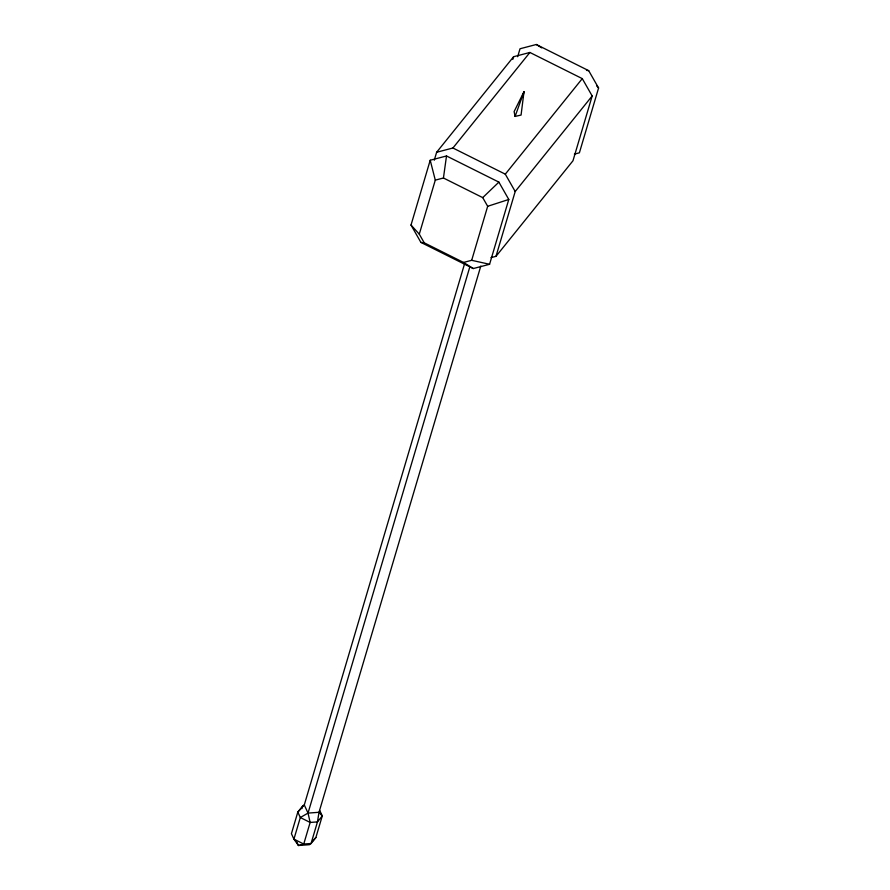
<?xml version="1.0" encoding="UTF-8"?>
<svg xmlns="http://www.w3.org/2000/svg" width="890" height="890" viewBox="0 0 890 890"><rect width="100%" height="100%" fill="white"/><g stroke="black" fill="none" stroke-linecap="round" stroke-linejoin="round"><path stroke-width="1.33" d="M473.291 268.546L463.523 262.439L424.241 242.825L419.29 234.148L435.288 180.136L443.443 178L446.502 155.972L498.889 182.127L508.78 199.471L489.578 264.286L473.291 268.546L420.903 242.392L411.013 225.048L430.215 160.233L446.502 155.972M522.886 96.988L523.999 91.703L514.12 111.573L515.087 116.423L521.073 115.055L523.999 91.703L515.087 116.423M434.276 160.211L436.623 152.268L513.597 56.726L529.895 52.465L582.271 78.62L592.173 95.964L572.971 160.779L495.997 256.331L490.98 257.633M512.818 59.374L513.597 56.726M517.668 56.704L520.016 48.761L536.314 44.5L588.691 70.655L598.581 87.999L579.39 152.824L574.373 154.126M301.877 808.665L302.622 806.129L304.28 804.938L464.502 264.007M463.523 262.439L471.678 260.314L487.676 206.291L482.725 197.624L443.443 178M302.622 806.129L297.816 812.092L291.419 833.696L293.923 839.136L298.428 845.5L303.746 844.043L310.143 822.438L308.029 813.093L469.842 266.833M480.811 266.032L319.009 812.292L317.463 821.904L311.055 843.509L309.409 844.699L298.428 845.5L296.826 842.007M308.029 813.093L300.319 817.532L310.143 822.438L317.463 821.904L322.269 815.93L319.009 812.292L308.029 813.093L304.28 804.938L297.816 812.092L300.319 817.532L293.923 839.136L303.746 844.043L311.055 843.509L315.872 837.535L322.269 815.93L319.766 810.501M495.997 256.331L515.199 191.506L592.173 95.964M436.623 152.268L452.921 148.007L529.895 52.465M515.199 191.506L505.298 174.162L582.271 78.62M312.179 841.629L315.872 837.535M482.725 197.624L498.889 182.127M487.676 206.291L508.78 199.471M586.466 70.377L588.691 70.655M420.903 242.392L424.241 242.825M471.678 260.314L489.578 264.286M452.921 148.007L505.298 174.162M536.314 44.5L541.732 47.893M596.745 85.985L598.581 87.999M411.013 225.048L419.29 234.148M430.215 160.233L435.288 180.136"/></g></svg>
